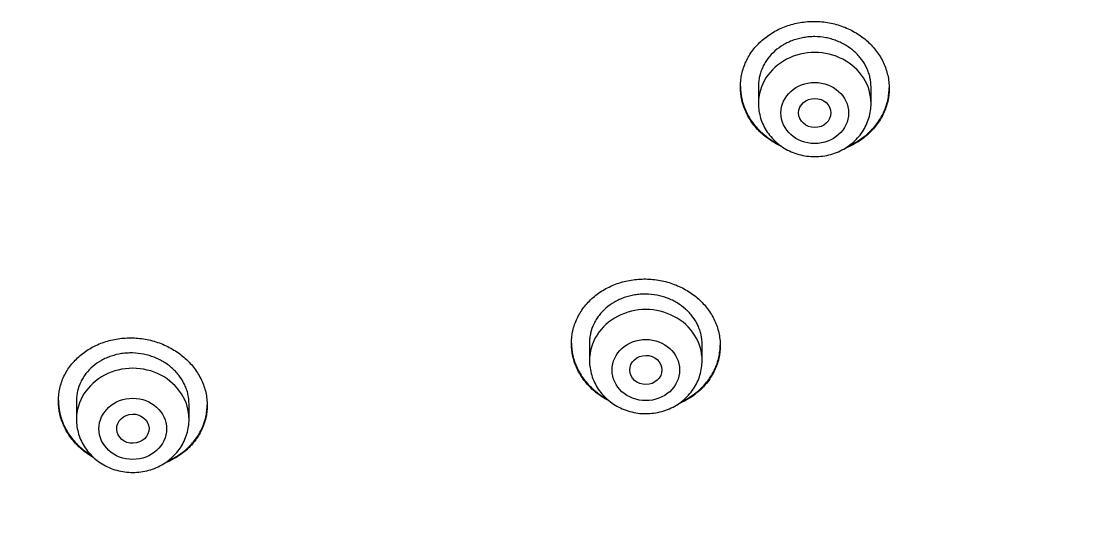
# Model space of a CAD drawing. Header units: millimetres. Extents: x 863 to 5283, y 810 to 2397.
# Drawn here: x 1633.017 to 1635.681, y 1440.952 to 1442.189 of the extents above; entities that cross this region are included whole.
import ezdxf

# ---------------------------------------------------------------- set-up
doc = ezdxf.new("R2010")
doc.units = ezdxf.units.MM
doc.layers.add('Wbudowane', color=175, linetype='Continuous')

# ---------------------------------------------------------------- blocks, each defined once
blk = doc.blocks.new('Z$W@#21058')
for p, q in [((18.665, 136.1694), (18.665, 136.121)), ((18.945, 136.121), (18.945, 136.1613)), ((18.245, 135.5257), (18.245, 135.4816)), ((18.525, 135.4816), (18.525, 135.5215)), ((16.9694, 135.3818), (16.9694, 135.3353)), ((17.2494, 135.3353), (17.2494, 135.3734))]:
    blk.add_line(p, q)
for centre in [(18.805, 136.121), (18.385, 135.4816), (17.1094, 135.3353)]:
    blk.add_ellipse(centre, major_axis=(0.14, 0), ratio=0.906308, start_param=0, end_param=3.141593)
for centre, major_axis, ratio in [((18.805, 136.0973), (0.084, 0), 0.906308), ((18.805, 136.0974), (0.04, 0), 0.90637), ((18.385, 135.4579), (0.084, 0), 0.906308), ((18.3851, 135.4581), (0.04, 0.0003), 0.907086), ((17.1094, 135.3117), (-0.084, 0), 0.906308), ((17.1097, 135.312), (0.0401, 0.0011), 0.906171)]:
    blk.add_ellipse(centre, major_axis=major_axis, ratio=ratio)
for points, knots in [([(18.62, 136.1623), (18.62, 136.1732), (18.6212, 136.1839), (18.6247, 136.1996), (18.6262, 136.2048), (18.6297, 136.2151), (18.6318, 136.2202), (18.6387, 136.2351), (18.6444, 136.2445), (18.6545, 136.2578), (18.6581, 136.2621), (18.6658, 136.2704), (18.6699, 136.2744), (18.6827, 136.2856), (18.692, 136.2924), (18.7071, 136.3012), (18.7124, 136.304), (18.7231, 136.309), (18.734, 136.3135), (18.7453, 136.317), (18.7569, 136.32), (18.7628, 136.3213), (18.7807, 136.3243), (18.7928, 136.3252), (18.8109, 136.3251), (18.8169, 136.3248), (18.829, 136.3236), (18.8351, 136.3227), (18.8529, 136.3194), (18.8644, 136.3162), (18.8812, 136.3099), (18.8868, 136.3075), (18.8975, 136.3023), (18.9027, 136.2995), (18.9177, 136.2904), (18.9271, 136.2835), (18.9401, 136.2719), (18.9441, 136.2678), (18.9518, 136.2594), (18.959, 136.2508), (18.9652, 136.2415), (18.971, 136.2319), (18.9736, 136.227), (18.9805, 136.2119), (18.984, 136.2016), (18.9876, 136.1858), (18.9885, 136.1804), (18.9897, 136.1696), (18.99, 136.1642), (18.99, 136.1481), (18.9888, 136.1375), (18.9853, 136.1216), (18.9838, 136.1163), (18.9803, 136.1061), (18.9762, 136.096), (18.9711, 136.0864), (18.9654, 136.0769), (18.9623, 136.0723), (18.9521, 136.0589), (18.9445, 136.0507), (18.9317, 136.0394), (18.9273, 136.0358), (18.9179, 136.029), (18.913, 136.0258), (18.8992, 136.0178), (18.89, 136.0133), (18.8804, 136.0096)], [0, 0, 0, 0, 0.045722, 0.045722, 0.068583, 0.068583, 0.091444, 0.091444, 0.137166, 0.137166, 0.160027, 0.160027, 0.182888, 0.182888, 0.22861, 0.22861, 0.251471, 0.251471, 0.274332, 0.297193, 0.297193, 0.320054, 0.320054, 0.365776, 0.365776, 0.388637, 0.388637, 0.411498, 0.411498, 0.45722, 0.45722, 0.480081, 0.480081, 0.502942, 0.502942, 0.548664, 0.548664, 0.571525, 0.571525, 0.594386, 0.617247, 0.617247, 0.640108, 0.640108, 0.68583, 0.68583, 0.708691, 0.708691, 0.731552, 0.731552, 0.777274, 0.777274, 0.800135, 0.800135, 0.822996, 0.845857, 0.845857, 0.868718, 0.868718, 0.91444, 0.91444, 0.937301, 0.937301, 0.960162, 0.960162, 1, 1, 1, 1]), ([(18.945, 136.1613), (18.945, 136.1695), (18.9441, 136.1776), (18.9414, 136.1896), (18.9403, 136.1935), (18.9377, 136.2014), (18.9361, 136.2053), (18.9308, 136.2166), (18.9265, 136.2238), (18.9189, 136.2341), (18.9161, 136.2374), (18.9103, 136.2438), (18.9072, 136.2468), (18.8975, 136.2556), (18.8905, 136.2608), (18.879, 136.2677), (18.875, 136.2699), (18.8669, 136.2738), (18.8587, 136.2773), (18.8501, 136.2802), (18.8413, 136.2826), (18.8368, 136.2837), (18.8232, 136.2862), (18.8141, 136.2871), (18.8004, 136.2872), (18.7959, 136.287), (18.7867, 136.2863), (18.7821, 136.2857), (18.7686, 136.2835), (18.7599, 136.2812), (18.7472, 136.2767), (18.743, 136.2749), (18.7349, 136.2712), (18.731, 136.2691), (18.7196, 136.2624), (18.7125, 136.2574), (18.6995, 136.2459), (18.6937, 136.2396), (18.6861, 136.2296), (18.6837, 136.2261), (18.6794, 136.219), (18.6774, 136.2153), (18.6721, 136.204), (18.6695, 136.1963), (18.6668, 136.1843), (18.6661, 136.1803), (18.6652, 136.1721), (18.665, 136.1681), (18.665, 136.164), (18.665, 136.164), (18.665, 136.1639)], [0, 0, 0, 0, 0.062493, 0.062493, 0.09374, 0.09374, 0.124986, 0.124986, 0.18748, 0.18748, 0.218726, 0.218726, 0.249973, 0.249973, 0.312466, 0.312466, 0.343713, 0.343713, 0.374959, 0.406206, 0.406206, 0.437452, 0.437452, 0.499946, 0.499946, 0.531192, 0.531192, 0.562439, 0.562439, 0.624932, 0.624932, 0.656179, 0.656179, 0.687425, 0.687425, 0.749918, 0.749918, 0.812412, 0.812412, 0.843658, 0.843658, 0.874905, 0.874905, 0.937398, 0.937398, 0.968645, 0.968645, 0.999891, 0.999891, 1, 1, 1, 1]), ([(18.62, 136.1634), (18.6201, 136.1529), (18.6213, 136.1425), (18.6247, 136.1271), (18.6262, 136.1218), (18.6297, 136.1115), (18.6318, 136.1063), (18.6387, 136.0913), (18.6444, 136.0818), (18.6545, 136.0683), (18.6581, 136.0639), (18.6659, 136.0554), (18.6699, 136.0514), (18.6827, 136.0399), (18.6921, 136.033), (18.7063, 136.0244), (18.7105, 136.0221), (18.7148, 136.0199)], [0, 0, 0, 0, 0.1801302, 0.1801302, 0.2732194, 0.2732194, 0.3663085, 0.3663085, 0.5524869, 0.5524869, 0.6455761, 0.6455761, 0.7386652, 0.7386652, 0.9248436, 0.9248436, 1, 1, 1, 1]), ([(18.7229, 136.0139), (18.7159, 136.0171), (18.709, 136.0207), (18.6974, 136.0276), (18.6925, 136.0309), (18.6831, 136.0379), (18.6786, 136.0415), (18.6657, 136.053), (18.6581, 136.0614), (18.6479, 136.075), (18.6448, 136.0797), (18.6391, 136.0892), (18.6339, 136.099), (18.6298, 136.1091), (18.6263, 136.1194), (18.6248, 136.1247), (18.6212, 136.1407), (18.62, 136.1515), (18.62, 136.1623)], [0, 0, 0, 0, 0.115658, 0.115658, 0.204092, 0.204092, 0.292526, 0.292526, 0.469395, 0.469395, 0.557829, 0.557829, 0.646263, 0.734697, 0.734697, 0.823132, 0.823132, 1, 1, 1, 1]), ([(18.8892, 136.0154), (18.8902, 136.0159), (18.8912, 136.0163), (18.8976, 136.0193), (18.9028, 136.022), (18.9178, 136.0308), (18.9272, 136.0375), (18.9444, 136.0527), (18.9521, 136.0609), (18.9621, 136.0742), (18.9652, 136.0788), (18.971, 136.0882), (18.9736, 136.0931), (18.9806, 136.108), (18.9841, 136.1182), (18.9876, 136.134), (18.9885, 136.1393), (18.9897, 136.1498), (18.99, 136.1548), (18.99, 136.1598)], [0, 0, 0, 0, 0.017008, 0.017008, 0.106895, 0.106895, 0.28667, 0.28667, 0.466445, 0.466445, 0.556333, 0.556333, 0.646221, 0.646221, 0.825996, 0.825996, 0.915883, 0.915883, 1, 1, 1, 1]), ([(18.665, 136.121), (18.665, 136.1143), (18.6659, 136.1029), (18.6701, 136.0839), (18.677, 136.0665), (18.6865, 136.0496), (18.6985, 136.0345), (18.7127, 136.021), (18.7287, 136.0096), (18.7464, 136.0005), (18.7653, 135.9938), (18.785, 135.9898), (18.8051, 135.9884), (18.8253, 135.9898), (18.845, 135.9939), (18.8639, 136.0006), (18.8815, 136.0098), (18.8976, 136.0212), (18.9118, 136.0348), (18.9237, 136.05), (18.9332, 136.0669), (18.9401, 136.0844), (18.9441, 136.1032), (18.945, 136.1144), (18.945, 136.121)], [0, 0, 0, 0, 0.043723, 0.08855, 0.133515, 0.178674, 0.224062, 0.269684, 0.315523, 0.361546, 0.407709, 0.453968, 0.500279, 0.546601, 0.592892, 0.639107, 0.685199, 0.73112, 0.776832, 0.822308, 0.867548, 0.912577, 0.957444, 1, 1, 1, 1]), ([(18.2, 135.5239), (18.2, 135.5347), (18.2012, 135.5452), (18.2047, 135.5608), (18.2062, 135.5659), (18.2097, 135.5761), (18.2118, 135.5812), (18.2187, 135.5959), (18.2244, 135.6051), (18.2344, 135.6183), (18.238, 135.6225), (18.2458, 135.6307), (18.2498, 135.6346), (18.2626, 135.6458), (18.2719, 135.6524), (18.2871, 135.6611), (18.2923, 135.6638), (18.303, 135.6687), (18.3139, 135.6731), (18.3252, 135.6766), (18.3368, 135.6795), (18.3427, 135.6808), (18.3606, 135.6837), (18.3727, 135.6846), (18.3908, 135.6843), (18.3968, 135.684), (18.4089, 135.6828), (18.415, 135.6819), (18.4328, 135.6786), (18.4444, 135.6753), (18.4612, 135.669), (18.4667, 135.6666), (18.4775, 135.6614), (18.4827, 135.6586), (18.4977, 135.6495), (18.5071, 135.6427), (18.52, 135.6311), (18.5241, 135.6271), (18.5318, 135.6187), (18.539, 135.6101), (18.5452, 135.6009), (18.551, 135.5914), (18.5536, 135.5864), (18.5606, 135.5715), (18.5641, 135.5613), (18.5676, 135.5456), (18.5685, 135.5403), (18.5697, 135.5296), (18.57, 135.5242), (18.57, 135.5083), (18.5688, 135.4977), (18.5653, 135.482), (18.5638, 135.4768), (18.5603, 135.4667), (18.5563, 135.4567), (18.5511, 135.4472), (18.5454, 135.4379), (18.5423, 135.4333), (18.5322, 135.4201), (18.5245, 135.412), (18.5118, 135.4009), (18.5073, 135.3973), (18.4979, 135.3907), (18.493, 135.3875), (18.481, 135.3806), (18.4737, 135.377), (18.4661, 135.3738)], [0, 0, 0, 0, 0.0460835, 0.0460835, 0.0691253, 0.0691253, 0.0921671, 0.0921671, 0.1382506, 0.1382506, 0.1612924, 0.1612924, 0.1843341, 0.1843341, 0.2304177, 0.2304177, 0.2534594, 0.2534594, 0.2765012, 0.299543, 0.299543, 0.3225847, 0.3225847, 0.3686683, 0.3686683, 0.39171, 0.39171, 0.4147518, 0.4147518, 0.4608353, 0.4608353, 0.4838771, 0.4838771, 0.5069189, 0.5069189, 0.5530024, 0.5530024, 0.5760442, 0.5760442, 0.5990859, 0.6221277, 0.6221277, 0.6451695, 0.6451695, 0.691253, 0.691253, 0.7142948, 0.7142948, 0.7373365, 0.7373365, 0.78342, 0.78342, 0.8064618, 0.8064618, 0.8295036, 0.8525453, 0.8525453, 0.8755871, 0.8755871, 0.9216706, 0.9216706, 0.9447124, 0.9447124, 0.9677542, 0.9677542, 1, 1, 1, 1]), ([(18.525, 135.5215), (18.525, 135.5297), (18.5241, 135.5377), (18.5214, 135.5495), (18.5203, 135.5535), (18.5177, 135.5613), (18.5161, 135.5651), (18.5108, 135.5764), (18.5065, 135.5836), (18.4989, 135.5937), (18.4961, 135.597), (18.4903, 135.6034), (18.4872, 135.6064), (18.4775, 135.6151), (18.4704, 135.6203), (18.459, 135.6272), (18.455, 135.6294), (18.4469, 135.6333), (18.4386, 135.6369), (18.43, 135.6397), (18.4212, 135.6422), (18.4167, 135.6432), (18.4032, 135.6458), (18.3941, 135.6467), (18.3804, 135.6469), (18.3758, 135.6467), (18.3666, 135.646), (18.362, 135.6455), (18.3486, 135.6433), (18.3398, 135.6411), (18.3271, 135.6366), (18.3229, 135.6349), (18.3148, 135.6312), (18.3109, 135.6292), (18.2996, 135.6226), (18.2925, 135.6176), (18.2794, 135.6063), (18.2737, 135.6001), (18.2661, 135.5902), (18.2637, 135.5868), (18.2594, 135.5797), (18.2574, 135.5761), (18.2521, 135.5649), (18.2495, 135.5573), (18.2468, 135.5455), (18.2461, 135.5415), (18.2452, 135.5334), (18.245, 135.5294), (18.245, 135.5254), (18.245, 135.5253), (18.245, 135.5253)], [0, 0, 0, 0, 0.062494, 0.062494, 0.093741, 0.093741, 0.124988, 0.124988, 0.187481, 0.187481, 0.218728, 0.218728, 0.249975, 0.249975, 0.312469, 0.312469, 0.343716, 0.343716, 0.374963, 0.40621, 0.40621, 0.437456, 0.437456, 0.49995, 0.49995, 0.531197, 0.531197, 0.562444, 0.562444, 0.624938, 0.624938, 0.656185, 0.656185, 0.687432, 0.687432, 0.749925, 0.749925, 0.812419, 0.812419, 0.843666, 0.843666, 0.874913, 0.874913, 0.937407, 0.937407, 0.968654, 0.968654, 0.999901, 0.999901, 1, 1, 1, 1]), ([(16.9244, 135.3806), (16.9244, 135.3914), (16.9256, 135.4019), (16.9291, 135.4173), (16.9305, 135.4224), (16.934, 135.4325), (16.9361, 135.4375), (16.9431, 135.4521), (16.9487, 135.4612), (16.9588, 135.4742), (16.9624, 135.4783), (16.9701, 135.4864), (16.9742, 135.4902), (16.9869, 135.5011), (16.9962, 135.5075), (17.0113, 135.516), (17.0165, 135.5186), (17.0272, 135.5234), (17.0381, 135.5276), (17.0494, 135.5309), (17.061, 135.5336), (17.0669, 135.5348), (17.0848, 135.5374), (17.0968, 135.5382), (17.1149, 135.5377), (17.1209, 135.5373), (17.133, 135.5359), (17.1391, 135.535), (17.1569, 135.5314), (17.1685, 135.528), (17.1853, 135.5215), (17.1909, 135.519), (17.2016, 135.5137), (17.2068, 135.5108), (17.2219, 135.5016), (17.2313, 135.4946), (17.2443, 135.4829), (17.2484, 135.4788), (17.2561, 135.4703), (17.2633, 135.4616), (17.2695, 135.4523), (17.2753, 135.4428), (17.2779, 135.4378), (17.2849, 135.4228), (17.2884, 135.4126), (17.292, 135.3969), (17.2929, 135.3916), (17.2941, 135.3808), (17.2944, 135.3755), (17.2944, 135.3596), (17.2932, 135.3491), (17.2897, 135.3335), (17.2882, 135.3283), (17.2847, 135.3183), (17.2806, 135.3084), (17.2755, 135.299), (17.2698, 135.2898), (17.2667, 135.2853), (17.2566, 135.2722), (17.2489, 135.2643), (17.2362, 135.2534), (17.2317, 135.25), (17.2224, 135.2435), (17.2175, 135.2404), (17.2048, 135.2333), (17.1969, 135.2296), (17.1886, 135.2264)], [0, 0, 0, 0, 0.045957, 0.045957, 0.068935, 0.068935, 0.091913, 0.091913, 0.13787, 0.13787, 0.160848, 0.160848, 0.183826, 0.183826, 0.229783, 0.229783, 0.252761, 0.252761, 0.27574, 0.298718, 0.298718, 0.321696, 0.321696, 0.367653, 0.367653, 0.390631, 0.390631, 0.413609, 0.413609, 0.459566, 0.459566, 0.482544, 0.482544, 0.505522, 0.505522, 0.551479, 0.551479, 0.574457, 0.574457, 0.597436, 0.620414, 0.620414, 0.643392, 0.643392, 0.689349, 0.689349, 0.712327, 0.712327, 0.735305, 0.735305, 0.781262, 0.781262, 0.80424, 0.80424, 0.827219, 0.850197, 0.850197, 0.873175, 0.873175, 0.919132, 0.919132, 0.94211, 0.94211, 0.965088, 0.965088, 1, 1, 1, 1]), ([(18.2, 135.525), (18.2001, 135.5146), (18.2013, 135.5043), (18.2047, 135.489), (18.2062, 135.4838), (18.2097, 135.4735), (18.2118, 135.4684), (18.2187, 135.4535), (18.2244, 135.4441), (18.2345, 135.4306), (18.2381, 135.4263), (18.2459, 135.4179), (18.2499, 135.4138), (18.2628, 135.4024), (18.2721, 135.3955), (18.2843, 135.3882), (18.2864, 135.387), (18.2885, 135.3858)], [0, 0, 0, 0, 0.187064, 0.187064, 0.283775, 0.283775, 0.380485, 0.380485, 0.573907, 0.573907, 0.670618, 0.670618, 0.767329, 0.767329, 0.960751, 0.960751, 1, 1, 1, 1]), ([(18.2952, 135.3801), (18.2909, 135.3823), (18.2866, 135.3847), (18.2774, 135.3902), (18.2726, 135.3934), (18.2631, 135.4003), (18.2586, 135.404), (18.2458, 135.4155), (18.2381, 135.4238), (18.2279, 135.4372), (18.2248, 135.4419), (18.2191, 135.4514), (18.2139, 135.4611), (18.2098, 135.4711), (18.2063, 135.4814), (18.2048, 135.4866), (18.2012, 135.5025), (18.2, 135.5131), (18.2, 135.5239)], [0, 0, 0, 0, 0.076009, 0.076009, 0.168408, 0.168408, 0.260807, 0.260807, 0.445605, 0.445605, 0.538005, 0.538005, 0.630404, 0.722803, 0.722803, 0.815202, 0.815202, 1, 1, 1, 1]), ([(18.4737, 135.3793), (18.4786, 135.3816), (18.4833, 135.384), (18.4979, 135.3924), (18.5072, 135.399), (18.5245, 135.414), (18.5321, 135.4221), (18.5422, 135.4352), (18.5453, 135.4397), (18.551, 135.4491), (18.5536, 135.4539), (18.5606, 135.4686), (18.5641, 135.4787), (18.5676, 135.4943), (18.5685, 135.4996), (18.5697, 135.5099), (18.57, 135.5149), (18.57, 135.5198)], [0, 0, 0, 0, 0.084273, 0.084273, 0.268656, 0.268656, 0.453039, 0.453039, 0.545231, 0.545231, 0.637422, 0.637422, 0.821805, 0.821805, 0.913997, 0.913997, 1, 1, 1, 1]), ([(17.2494, 135.3734), (17.2494, 135.3816), (17.2484, 135.3896), (17.2458, 135.4015), (17.2447, 135.4054), (17.242, 135.4132), (17.2404, 135.4171), (17.2351, 135.4284), (17.2308, 135.4356), (17.2232, 135.4459), (17.2204, 135.4492), (17.2146, 135.4556), (17.2115, 135.4587), (17.2017, 135.4675), (17.1947, 135.4728), (17.1832, 135.4799), (17.1792, 135.4821), (17.1711, 135.4861), (17.1628, 135.4897), (17.1542, 135.4927), (17.1454, 135.4953), (17.1409, 135.4964), (17.1273, 135.4991), (17.1182, 135.5001), (17.1045, 135.5005), (17.1, 135.5004), (17.0908, 135.4998), (17.0862, 135.4994), (17.0728, 135.4974), (17.0641, 135.4953), (17.0514, 135.491), (17.0472, 135.4894), (17.0391, 135.4858), (17.0352, 135.4839), (17.0239, 135.4775), (17.0168, 135.4726), (17.0038, 135.4615), (16.998, 135.4555), (16.9904, 135.4457), (16.9881, 135.4424), (16.9837, 135.4354), (16.9818, 135.4318), (16.9765, 135.4208), (16.9739, 135.4132), (16.9712, 135.4015), (16.9705, 135.3975), (16.9696, 135.3894), (16.9694, 135.3854), (16.9694, 135.3814), (16.9694, 135.3814), (16.9694, 135.3814)], [0, 0, 0, 0, 0.062493, 0.062493, 0.09374, 0.09374, 0.124987, 0.124987, 0.18748, 0.18748, 0.218726, 0.218726, 0.249973, 0.249973, 0.312466, 0.312466, 0.343713, 0.343713, 0.37496, 0.406206, 0.406206, 0.437453, 0.437453, 0.499946, 0.499946, 0.531193, 0.531193, 0.562439, 0.562439, 0.624933, 0.624933, 0.656179, 0.656179, 0.687426, 0.687426, 0.749919, 0.749919, 0.812412, 0.812412, 0.843659, 0.843659, 0.874906, 0.874906, 0.937399, 0.937399, 0.968646, 0.968646, 0.999892, 0.999892, 1, 1, 1, 1]), ([(18.245, 135.4816), (18.245, 135.4748), (18.2459, 135.4634), (18.2501, 135.4445), (18.257, 135.427), (18.2665, 135.4102), (18.2785, 135.3951), (18.2927, 135.3816), (18.3087, 135.3702), (18.3264, 135.361), (18.3453, 135.3544), (18.365, 135.3503), (18.3851, 135.349), (18.4053, 135.3504), (18.425, 135.3545), (18.4439, 135.3612), (18.4615, 135.3703), (18.4776, 135.3818), (18.4918, 135.3954), (18.5037, 135.4106), (18.5132, 135.4274), (18.5201, 135.4449), (18.5241, 135.4637), (18.525, 135.475), (18.525, 135.4816)], [0, 0, 0, 0, 0.043723, 0.08855, 0.133515, 0.178674, 0.224062, 0.269684, 0.315523, 0.361546, 0.407709, 0.453968, 0.500279, 0.546601, 0.592892, 0.639107, 0.685199, 0.73112, 0.776832, 0.822308, 0.867548, 0.912577, 0.957444, 1, 1, 1, 1]), ([(16.9244, 135.3818), (16.9244, 135.3714), (16.9256, 135.3611), (16.9291, 135.3458), (16.9305, 135.3406), (16.9341, 135.3302), (16.9361, 135.3251), (16.9431, 135.3101), (16.9488, 135.3006), (16.9589, 135.2871), (16.9626, 135.2827), (16.9703, 135.2742), (16.9744, 135.2701), (16.9873, 135.2585), (16.9966, 135.2515), (17.0068, 135.2452), (17.0069, 135.2452), (17.007, 135.2451)], [0, 0, 0, 0, 0.1949302, 0.1949302, 0.295351, 0.295351, 0.3957719, 0.3957719, 0.5966135, 0.5966135, 0.6970343, 0.6970343, 0.7974551, 0.7974551, 0.9982967, 0.9982967, 1, 1, 1, 1]), ([(17.0128, 135.2395), (17.0109, 135.2407), (17.0089, 135.2418), (17.002, 135.2461), (16.9971, 135.2494), (16.9876, 135.2564), (16.9831, 135.2601), (16.9702, 135.2718), (16.9625, 135.2802), (16.9524, 135.2937), (16.9492, 135.2985), (16.9434, 135.308), (16.9383, 135.3178), (16.9342, 135.3279), (16.9306, 135.3381), (16.9292, 135.3434), (16.9256, 135.3592), (16.9244, 135.3699), (16.9244, 135.3806)], [0, 0, 0, 0, 0.036656, 0.036656, 0.132991, 0.132991, 0.229325, 0.229325, 0.421994, 0.421994, 0.518328, 0.518328, 0.614663, 0.710997, 0.710997, 0.807331, 0.807331, 1, 1, 1, 1]), ([(17.1961, 135.2316), (17.1964, 135.2317), (17.1966, 135.2318), (17.2022, 135.2343), (17.2073, 135.2368), (17.2223, 135.2452), (17.2316, 135.2517), (17.2489, 135.2663), (17.2565, 135.2743), (17.2665, 135.2872), (17.2696, 135.2917), (17.2753, 135.3009), (17.278, 135.3057), (17.2849, 135.3202), (17.2884, 135.3302), (17.292, 135.3457), (17.2929, 135.351), (17.294, 135.3611), (17.2943, 135.366), (17.2943, 135.3708)], [0, 0, 0, 0, 0.004022, 0.004022, 0.095297, 0.095297, 0.277846, 0.277846, 0.460396, 0.460396, 0.551671, 0.551671, 0.642946, 0.642946, 0.825495, 0.825495, 0.91677, 0.91677, 1, 1, 1, 1]), ([(16.9694, 135.3353), (16.9694, 135.3286), (16.9703, 135.3172), (16.9744, 135.2982), (16.9813, 135.2808), (16.9909, 135.264), (17.0029, 135.2488), (17.017, 135.2353), (17.0331, 135.2239), (17.0508, 135.2148), (17.0696, 135.2081), (17.0893, 135.2041), (17.1095, 135.2027), (17.1296, 135.2041), (17.1493, 135.2082), (17.1682, 135.2149), (17.1859, 135.2241), (17.202, 135.2356), (17.2161, 135.2491), (17.2281, 135.2643), (17.2376, 135.2812), (17.2444, 135.2987), (17.2485, 135.3175), (17.2494, 135.3288), (17.2494, 135.3353)], [0, 0, 0, 0, 0.043723, 0.08855, 0.133515, 0.178674, 0.224062, 0.269684, 0.315523, 0.361546, 0.407709, 0.453968, 0.500279, 0.546601, 0.592892, 0.639107, 0.685199, 0.73112, 0.776832, 0.822308, 0.867548, 0.912577, 0.957444, 1, 1, 1, 1]), ([(14.9117, 135.3047), (14.9141, 135.2999), (14.9179, 135.2922), (14.9249, 135.2783), (14.9326, 135.263), (14.9414, 135.2458), (14.9501, 135.2292), (14.9583, 135.2135), (14.9664, 135.1983), (14.9745, 135.1832), (14.9825, 135.1685), (14.9906, 135.1537), (14.9992, 135.1384), (15.0083, 135.1223), (15.0175, 135.1061), (15.0264, 135.0906), (15.0346, 135.0767), (15.0427, 135.0629), (15.0512, 135.0487), (15.0607, 135.0329), (15.0711, 135.0159), (15.0822, 134.998), (15.0931, 134.9807), (15.1036, 134.9643), (15.114, 134.9481), (15.1249, 134.9315), (15.1357, 134.9152), (15.1461, 134.8998), (15.1577, 134.8827), (15.1688, 134.8666), (15.1802, 134.8503), (15.1895, 134.8372), (15.1993, 134.8235), (15.2099, 134.8089), (15.2213, 134.7933), (15.2333, 134.7772), (15.2444, 134.7624), (15.2555, 134.7478), (15.2662, 134.7341), (15.2768, 134.7204), (15.2871, 134.7074), (15.2975, 134.6944), (15.3075, 134.682), (15.3175, 134.6697), (15.328, 134.6571), (15.3389, 134.6439), (15.3497, 134.6312), (15.3612, 134.6177), (15.3728, 134.6043), (15.3851, 134.5902), (15.3967, 134.5772), (15.4093, 134.5631), (15.4221, 134.549), (15.434, 134.536), (15.4457, 134.5235), (15.457, 134.5115), (15.4698, 134.498), (15.4817, 134.4857), (15.4935, 134.4736), (15.5049, 134.4621), (15.517, 134.4499), (15.5294, 134.4376), (15.5426, 134.4247), (15.5556, 134.4121), (15.5689, 134.3994), (15.5809, 134.388), (15.5932, 134.3765), (15.606, 134.3647), (15.6188, 134.353), (15.6305, 134.3425), (15.6412, 134.333), (15.652, 134.3234), (15.663, 134.3138), (15.6749, 134.3034), (15.6865, 134.2935), (15.6985, 134.2833), (15.7115, 134.2724), (15.7258, 134.2605), (15.7405, 134.2485), (15.7538, 134.2377), (15.7655, 134.2283), (15.7769, 134.2193), (15.788, 134.2106), (15.7996, 134.2015), (15.8119, 134.192), (15.8254, 134.1818), (15.8384, 134.1719), (15.8507, 134.1628), (15.8626, 134.154), (15.875, 134.1449), (15.8874, 134.136), (15.8994, 134.1274), (15.9124, 134.1182), (15.9249, 134.1094), (15.937, 134.101), (15.9492, 134.0926), (15.9618, 134.084), (15.9742, 134.0757), (15.9853, 134.0682), (15.9967, 134.0607), (16.0093, 134.0524), (16.0225, 134.0438), (16.0353, 134.0356), (16.0481, 134.0275), (16.0602, 134.0199), (16.0714, 134.0129), (16.0815, 134.0066), (16.0904, 134.0012), (16.0996, 133.9956), (16.108, 133.9904), (16.1178, 133.9846), (16.1281, 133.9784), (16.1394, 133.9717), (16.1508, 133.9651), (16.1619, 133.9586), (16.1735, 133.9518), (16.1857, 133.9449), (16.1983, 133.9377), (16.2114, 133.9304), (16.2237, 133.9235), (16.2358, 133.9169), (16.2466, 133.911), (16.2579, 133.9049), (16.2695, 133.8986), (16.2827, 133.8916), (16.2951, 133.8851), (16.3071, 133.8788), (16.3191, 133.8726), (16.3326, 133.8656), (16.3464, 133.8586), (16.3596, 133.852), (16.3717, 133.846), (16.3839, 133.8399), (16.3969, 133.8336), (16.4098, 133.8273), (16.4223, 133.8213), (16.4344, 133.8155), (16.4464, 133.8099), (16.4589, 133.804), (16.4697, 133.799), (16.4813, 133.7937), (16.492, 133.7888), (16.5032, 133.7837), (16.5152, 133.7783), (16.5276, 133.7728), (16.5398, 133.7674), (16.5504, 133.7628), (16.5616, 133.7579), (16.5739, 133.7526), (16.586, 133.7474), (16.5971, 133.7427), (16.6082, 133.738), (16.6193, 133.7334), (16.6307, 133.7287), (16.6411, 133.7244), (16.6537, 133.7192), (16.6664, 133.7141), (16.68, 133.7086), (16.6932, 133.7034), (16.7062, 133.6983), (16.7198, 133.693), (16.7326, 133.688), (16.7458, 133.6829), (16.7596, 133.6777), (16.7719, 133.6731), (16.7846, 133.6684), (16.7963, 133.664), (16.8093, 133.6592), (16.8246, 133.6537), (16.8403, 133.6481), (16.8562, 133.6424), (16.8697, 133.6377), (16.8845, 133.6325), (16.9015, 133.6266), (16.9202, 133.6203), (16.9373, 133.6145), (16.951, 133.61), (16.9628, 133.606), (16.9751, 133.602), (16.9891, 133.5975), (17.0082, 133.5913), (17.0311, 133.5841), (17.0567, 133.5761), (17.0787, 133.5694), (17.0972, 133.5638), (17.1127, 133.5591), (17.1285, 133.5545), (17.1433, 133.5501), (17.1584, 133.5458), (17.1734, 133.5415), (17.1882, 133.5372), (17.2033, 133.533), (17.2183, 133.5288), (17.2333, 133.5247), (17.2488, 133.5205), (17.2639, 133.5164), (17.2794, 133.5122), (17.2957, 133.5079), (17.3121, 133.5036), (17.3327, 133.4983), (17.3566, 133.4922), (17.3806, 133.4862), (17.4009, 133.4812), (17.4162, 133.4775), (17.4367, 133.4725), (17.4605, 133.4669), (17.4866, 133.4608), (17.5126, 133.4548), (17.5373, 133.4493), (17.5628, 133.4436), (17.5874, 133.4383), (17.612, 133.433), (17.6334, 133.4285), (17.6554, 133.4239), (17.6757, 133.4197), (17.6996, 133.4149), (17.7231, 133.4103), (17.7513, 133.4048), (17.7793, 133.3994), (17.8027, 133.395), (17.8225, 133.3914), (17.848, 133.3867), (17.8744, 133.382), (17.8969, 133.3781), (17.9132, 133.3753), (17.9409, 133.3705), (17.9696, 133.3657), (17.9944, 133.3617), (18.0104, 133.3591), (18.0322, 133.3556), (18.0573, 133.3517), (18.0763, 133.3488), (18.0911, 133.3465), (18.1129, 133.3433), (18.1425, 133.3389), (18.171, 133.3348), (18.193, 133.3317), (18.2294, 133.3267), (18.2677, 133.3215), (18.3016, 133.3172), (18.3152, 133.3154), (18.3353, 133.3129), (18.366, 133.3091), (18.4024, 133.3047), (18.4309, 133.3014), (18.4493, 133.2993), (18.4727, 133.2967), (18.5102, 133.2925), (18.5559, 133.2877), (18.5905, 133.2842), (18.609, 133.2824), (18.6315, 133.2802), (18.6803, 133.2755), (18.7368, 133.2705), (18.7831, 133.2666), (18.8053, 133.2648), (18.8264, 133.2631), (18.8721, 133.2595), (18.9378, 133.2547), (18.9977, 133.2507), (19.0316, 133.2485), (19.0484, 133.2475), (19.0739, 133.246), (19.1126, 133.2437), (19.1632, 133.241), (19.2258, 133.2379), (19.3018, 133.2345), (19.39, 133.2311), (19.4927, 133.2279), (19.603, 133.2253), (19.7319, 133.2235), (19.8104, 133.2231), (19.86, 133.2231)], [0, 0, 0, 0, 0.002698, 0.005114, 0.008314, 0.012212, 0.015616, 0.018584, 0.021894, 0.025033, 0.027984, 0.031015, 0.034254, 0.037566, 0.041127, 0.04441, 0.047317, 0.049931, 0.053123, 0.056348, 0.060014, 0.06398, 0.067775, 0.071127, 0.074578, 0.078265, 0.081927, 0.08517, 0.088361, 0.093142, 0.095752, 0.099177, 0.101812, 0.104931, 0.10893, 0.112276, 0.115783, 0.118921, 0.122219, 0.125179, 0.128267, 0.131219, 0.134162, 0.136819, 0.139787, 0.14301, 0.146041, 0.148766, 0.152585, 0.155604, 0.158818, 0.161961, 0.165799, 0.169034, 0.171442, 0.175029, 0.17788, 0.181443, 0.184209, 0.186909, 0.190153, 0.193424, 0.196253, 0.200089, 0.203095, 0.206095, 0.20895, 0.212136, 0.215393, 0.218232, 0.220572, 0.223028, 0.225916, 0.228387, 0.231498, 0.234055, 0.236783, 0.240564, 0.243986, 0.246894, 0.24969, 0.252004, 0.254646, 0.257214, 0.259847, 0.262923, 0.266215, 0.26855, 0.271097, 0.274033, 0.27678, 0.279214, 0.281886, 0.285214, 0.287343, 0.289734, 0.293043, 0.295483, 0.297656, 0.300148, 0.302741, 0.305661, 0.30851, 0.310809, 0.313708, 0.316052, 0.317798, 0.320022, 0.321564, 0.323531, 0.325265, 0.327601, 0.329893, 0.332216, 0.334567, 0.336718, 0.339336, 0.342008, 0.344384, 0.34724, 0.349478, 0.351668, 0.353786, 0.356247, 0.358657, 0.361655, 0.36365, 0.365811, 0.368828, 0.37168, 0.373971, 0.376618, 0.378812, 0.381168, 0.384291, 0.386326, 0.388503, 0.391401, 0.393313, 0.395799, 0.397673, 0.400017, 0.402008, 0.404144, 0.407, 0.409162, 0.411127, 0.413112, 0.41563, 0.418152, 0.420078, 0.421988, 0.424489, 0.426375, 0.428494, 0.430415, 0.433554, 0.435693, 0.438166, 0.441021, 0.443015, 0.445847, 0.448252, 0.450493, 0.453582, 0.455157, 0.457621, 0.460148, 0.462473, 0.46613, 0.468939, 0.471374, 0.47365, 0.47716, 0.480808, 0.484023, 0.486677, 0.488362, 0.490581, 0.493456, 0.496122, 0.501103, 0.506057, 0.510208, 0.513159, 0.516222, 0.518722, 0.521754, 0.524357, 0.526938, 0.529959, 0.532431, 0.535165, 0.538121, 0.540596, 0.543583, 0.546308, 0.549056, 0.552413, 0.555198, 0.560171, 0.56539, 0.568126, 0.571143, 0.573638, 0.579196, 0.583975, 0.587656, 0.59317, 0.597219, 0.601339, 0.606368, 0.61039, 0.612798, 0.618124, 0.621237, 0.625584, 0.630648, 0.636281, 0.640482, 0.643151, 0.646773, 0.654049, 0.657207, 0.658724, 0.662713, 0.671883, 0.673977, 0.675855, 0.680315, 0.685539, 0.689131, 0.690408, 0.693339, 0.700691, 0.706006, 0.708414, 0.712325, 0.72519, 0.728645, 0.7302, 0.732329, 0.739252, 0.746373, 0.751484, 0.754239, 0.75603, 0.763784, 0.773993, 0.780021, 0.781935, 0.783736, 0.791842, 0.807544, 0.813364, 0.8161, 0.819165, 0.824434, 0.840034, 0.853573, 0.855814, 0.857775, 0.862359, 0.869143, 0.878062, 0.888753, 0.901978, 0.917603, 0.935177, 0.954999, 0.976437, 1, 1, 1, 1])]:
    blk.add_open_spline(points, degree=3, knots=knots)

msp = doc.modelspace()

# ---------------------------------------------------------------- block references
at = {"layer": 'Wbudowane'}
msp.add_blockref('Z$W@#21058', (1616.1848, 1305.8637), dxfattribs=at)

doc.saveas('drawing.dxf')
